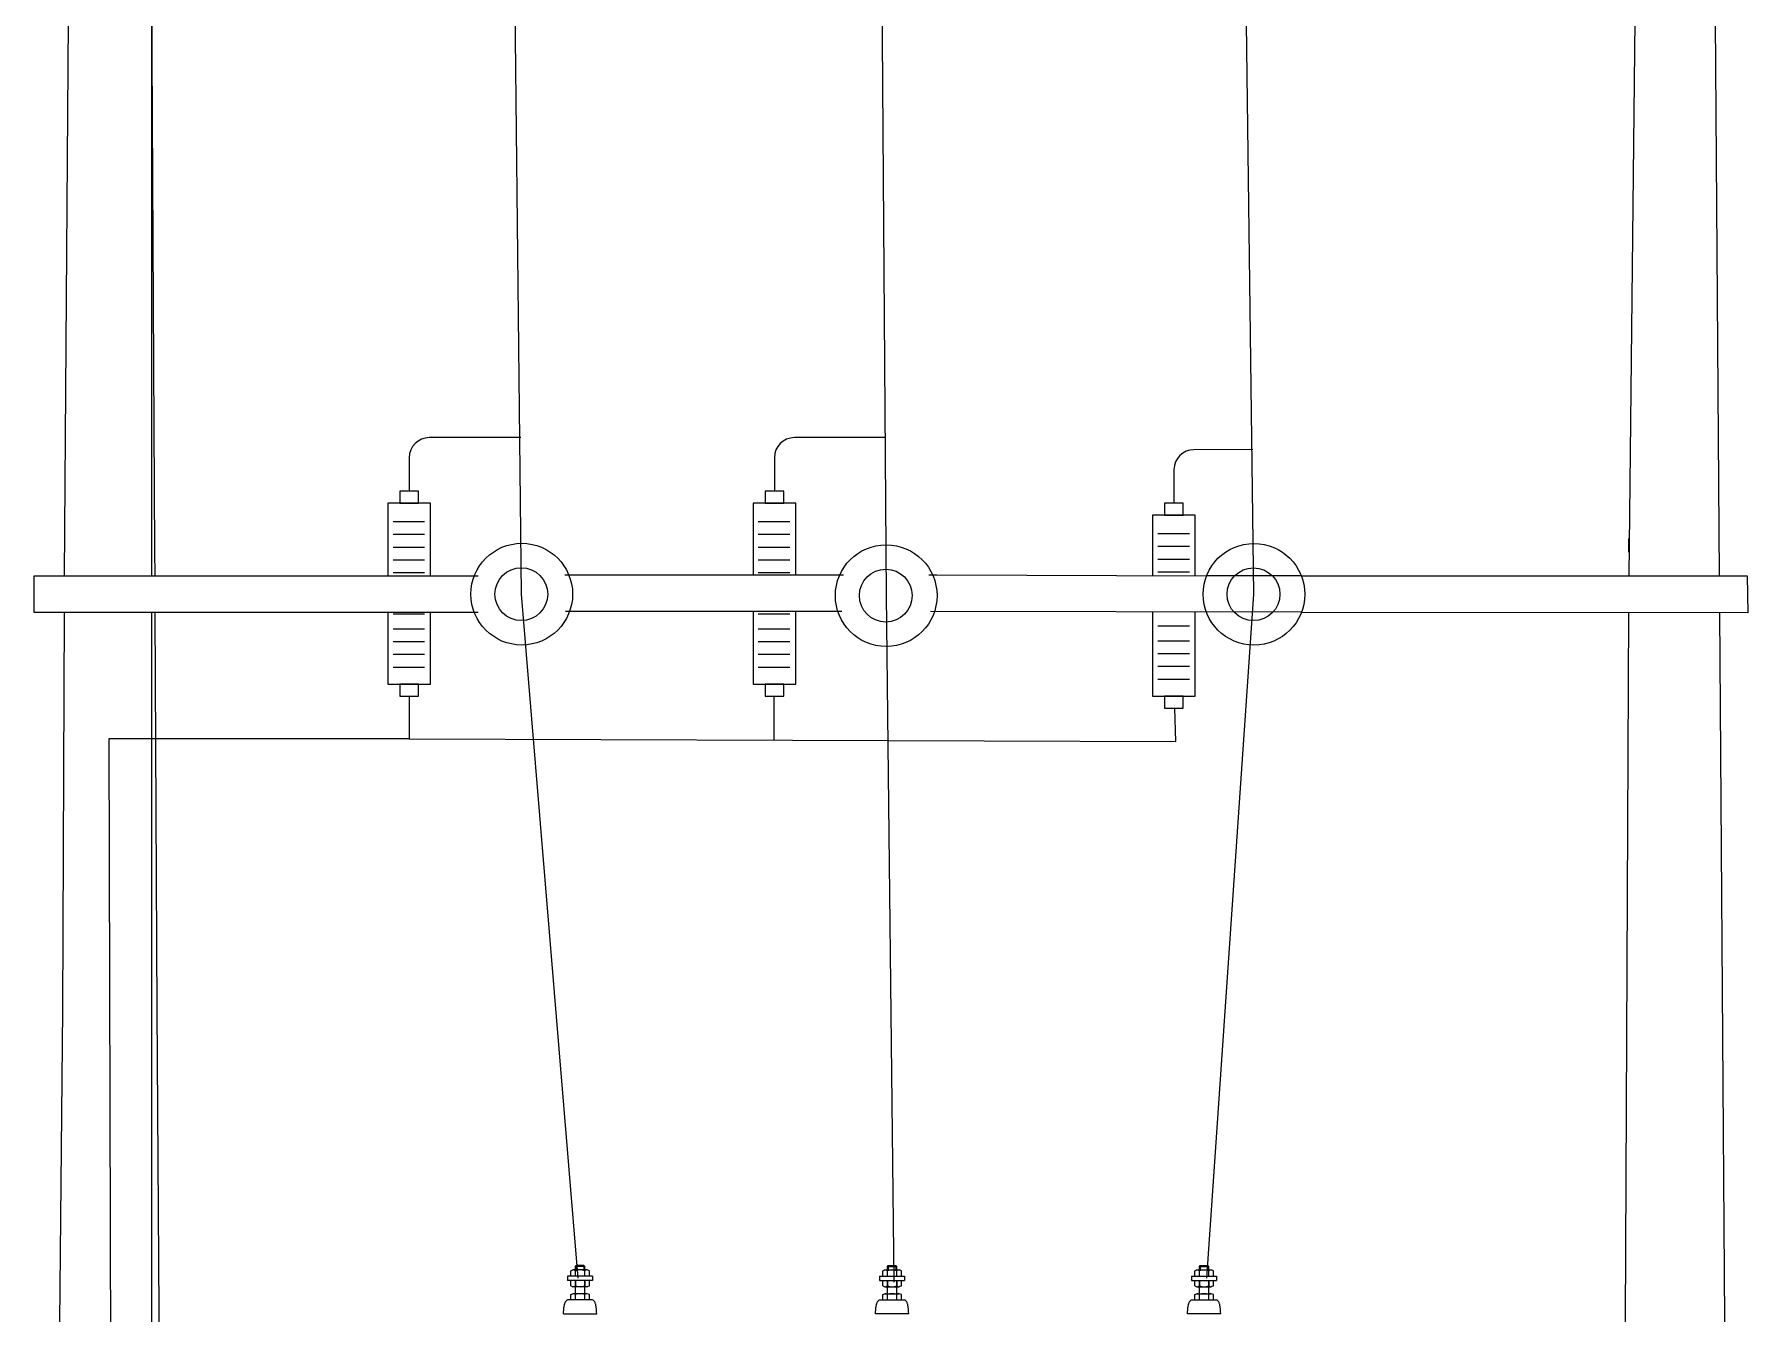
# Model space of a CAD drawing. Header units: inches. Extents: x -246336 to 136055, y -106871 to 69513.
# Drawn here: x -198423 to -195596, y -36822 to -34711 of the extents above; entities that cross this region are included whole.
import ezdxf

# ---------------------------------------------------------------- set-up
doc = ezdxf.new("R2010")
doc.units = ezdxf.units.IN
doc.header["$MEASUREMENT"] = 0
doc.layers.add('Layer1', color=7, linetype='Continuous')
doc.layers.add('XA-TT1', color=7, linetype='Continuous')

msp = doc.modelspace()

# ---------------------------------------------------------------- linework, layer by layer
at = {"color": 3}
for p, q in [((-197779.102, -35514.977), (-197831.068, -35514.977)), ((-197779.102, -35536.074), (-197831.068, -35536.074)), ((-197176.445, -35514.977), (-197228.411, -35514.977)), ((-197176.445, -35536.074), (-197228.411, -35536.074)), ((-196517.125, -35534.802), (-196569.091, -35534.802)), ((-197779.102, -35557.171), (-197831.068, -35557.171)), ((-197176.445, -35557.171), (-197228.411, -35557.171)), ((-196517.125, -35555.9), (-196569.091, -35555.9)), ((-197779.102, -35578.268), (-197831.068, -35578.268)), ((-197176.445, -35578.268), (-197228.411, -35578.268)), ((-196517.125, -35576.997), (-196569.091, -35576.997)), ((-196517.125, -35598.094), (-196569.091, -35598.094)), ((-197779.102, -35599.365), (-197831.068, -35599.365)), ((-197176.445, -35599.365), (-197228.411, -35599.365)), ((-197779.102, -35667.263), (-197831.068, -35667.263)), ((-197176.445, -35667.263), (-197228.411, -35667.263)), ((-197779.102, -35691.867), (-197831.068, -35691.867)), ((-197176.445, -35691.867), (-197228.411, -35691.867)), ((-196517.125, -35687.089), (-196569.091, -35687.089)), ((-197779.102, -35712.964), (-197831.068, -35712.964)), ((-197779.102, -35734.061), (-197831.068, -35734.061)), ((-197176.445, -35712.964), (-197228.411, -35712.964)), ((-197176.445, -35734.061), (-197228.411, -35734.061)), ((-196517.125, -35711.693), (-196569.091, -35711.693)), ((-196517.125, -35732.79), (-196569.091, -35732.79)), ((-197779.102, -35755.158), (-197831.068, -35755.158)), ((-197176.445, -35755.158), (-197228.411, -35755.158)), ((-196517.125, -35753.887), (-196569.091, -35753.887)), ((-196517.125, -35774.984), (-196569.091, -35774.984))]:
    msp.add_line(p, q, dxfattribs=at)
at = {"color": 2}
msp.add_line((-198299.977, -35872.994), (-198286.083, -41267.764), dxfattribs=at)
for p, q in [((-197537.977, -36750.822), (-197534.436, -36749.319)), ((-197537.977, -36759.466), (-197537.977, -36750.822)), ((-197510.623, -36749.319), (-197534.436, -36749.319)), ((-197530.255, -36743.716), (-197528.771, -36742.231)), ((-197514.804, -36743.716), (-197530.248, -36743.716)), ((-197530.248, -36749.319), (-197530.248, -36743.716)), ((-197530.248, -36759.466), (-197530.248, -36750.822)), ((-197530.248, -36759.466), (-197530.248, -36750.822)), ((-197516.289, -36742.231), (-197528.771, -36742.231)), ((-197528.771, -36742.231), (-197528.771, -36749.319)), ((-197514.804, -36743.716), (-197516.289, -36742.231)), ((-197516.289, -36742.231), (-197516.289, -36749.319)), ((-197514.804, -36749.319), (-197514.804, -36743.716)), ((-197514.804, -36759.466), (-197514.804, -36750.822)), ((-197514.804, -36759.466), (-197514.804, -36750.822)), ((-197507.082, -36750.822), (-197510.623, -36749.319)), ((-197507.082, -36759.466), (-197507.082, -36750.822)), ((-197023.128, -36750.822), (-197019.586, -36749.319)), ((-197023.128, -36759.466), (-197023.128, -36750.822)), ((-197019.586, -36749.319), (-196995.774, -36749.319)), ((-197015.406, -36743.716), (-197013.921, -36742.231)), ((-197015.406, -36749.319), (-197015.406, -36743.716)), ((-197015.406, -36743.716), (-196999.962, -36743.716)), ((-197015.406, -36759.466), (-197015.406, -36750.822)), ((-197015.406, -36759.466), (-197015.406, -36750.822)), ((-197013.921, -36742.231), (-197001.439, -36742.231)), ((-197013.921, -36742.231), (-197013.921, -36749.319)), ((-197001.439, -36742.231), (-197001.439, -36749.319)), ((-196999.955, -36743.716), (-197001.439, -36742.231)), ((-196999.962, -36749.319), (-196999.962, -36743.716)), ((-196999.962, -36759.466), (-196999.962, -36750.822)), ((-196999.962, -36759.466), (-196999.962, -36750.822)), ((-196992.233, -36750.822), (-196995.774, -36749.319)), ((-196992.233, -36759.466), (-196992.233, -36750.822)), ((-196508.278, -36750.822), (-196504.737, -36749.319)), ((-196508.278, -36759.466), (-196508.278, -36750.822)), ((-196504.737, -36749.319), (-196480.924, -36749.319)), ((-196500.556, -36743.716), (-196499.072, -36742.231)), ((-196500.556, -36743.716), (-196485.112, -36743.716)), ((-196500.556, -36749.319), (-196500.556, -36743.716)), ((-196500.556, -36759.466), (-196500.556, -36750.822)), ((-196500.556, -36759.466), (-196500.556, -36750.822)), ((-196499.072, -36742.231), (-196486.589, -36742.231)), ((-196499.072, -36742.231), (-196499.072, -36749.319)), ((-196486.589, -36742.231), (-196486.589, -36749.319)), ((-196485.105, -36743.716), (-196486.589, -36742.231)), ((-196485.112, -36749.319), (-196485.112, -36743.716)), ((-196485.112, -36759.466), (-196485.112, -36750.822)), ((-196485.112, -36759.466), (-196485.112, -36750.822)), ((-196477.383, -36750.822), (-196480.924, -36749.319)), ((-196477.383, -36759.466), (-196477.383, -36750.822)), ((-197543.067, -36759.466), (-197543.067, -36767.005)), ((-197501.992, -36759.466), (-197543.067, -36759.466)), ((-197501.992, -36767.005), (-197543.067, -36767.005)), ((-197537.977, -36775.648), (-197537.977, -36767.005)), ((-197537.977, -36775.648), (-197534.436, -36777.152)), ((-197510.623, -36777.152), (-197534.436, -36777.152)), ((-197530.248, -36767.005), (-197530.248, -36775.648)), ((-197530.248, -36775.648), (-197530.248, -36767.005)), ((-197530.248, -36788.526), (-197530.248, -36777.152)), ((-197514.804, -36767.005), (-197514.804, -36775.648)), ((-197514.804, -36775.648), (-197514.804, -36767.005)), ((-197514.804, -36788.526), (-197514.804, -36777.152)), ((-197507.082, -36775.648), (-197510.623, -36777.152)), ((-197507.082, -36775.648), (-197507.082, -36767.005)), ((-197501.992, -36759.466), (-197501.992, -36767.005)), ((-197028.218, -36759.466), (-197028.218, -36767.005)), ((-197028.218, -36759.466), (-196987.143, -36759.466)), ((-197028.218, -36767.005), (-196987.143, -36767.005)), ((-197023.128, -36775.648), (-197023.128, -36767.005)), ((-197023.128, -36775.648), (-197019.586, -36777.152)), ((-197019.586, -36777.152), (-196995.774, -36777.152)), ((-197015.406, -36775.648), (-197015.406, -36767.005)), ((-197015.406, -36767.005), (-197015.406, -36775.648)), ((-197015.406, -36788.526), (-197015.406, -36777.152)), ((-196999.962, -36775.648), (-196999.962, -36767.005)), ((-196999.962, -36767.005), (-196999.962, -36775.648)), ((-196999.962, -36788.526), (-196999.962, -36777.152)), ((-196992.233, -36775.648), (-196995.774, -36777.152)), ((-196992.233, -36775.648), (-196992.233, -36767.005)), ((-196987.143, -36759.466), (-196987.143, -36767.005)), ((-196513.368, -36759.466), (-196472.293, -36759.466)), ((-196513.368, -36759.466), (-196513.368, -36767.005)), ((-196513.368, -36767.005), (-196472.293, -36767.005)), ((-196508.278, -36775.648), (-196508.278, -36767.005)), ((-196508.278, -36775.648), (-196504.737, -36777.152)), ((-196504.737, -36777.152), (-196480.924, -36777.152)), ((-196500.556, -36775.648), (-196500.556, -36767.005)), ((-196500.556, -36767.005), (-196500.556, -36775.648)), ((-196500.556, -36788.526), (-196500.556, -36777.152)), ((-196485.112, -36775.648), (-196485.112, -36767.005)), ((-196485.112, -36767.005), (-196485.112, -36775.648)), ((-196485.112, -36788.526), (-196485.112, -36777.152)), ((-196477.383, -36775.648), (-196480.924, -36777.152)), ((-196477.383, -36775.648), (-196477.383, -36767.005)), ((-196472.293, -36759.466), (-196472.293, -36767.005)), ((-197501.992, -36798.673), (-197543.067, -36798.673)), ((-197537.977, -36790.03), (-197534.436, -36788.526)), ((-197537.977, -36798.673), (-197537.977, -36790.03)), ((-197510.623, -36788.526), (-197534.436, -36788.526)), ((-197530.248, -36798.673), (-197530.248, -36790.03)), ((-197514.804, -36798.673), (-197514.804, -36790.03)), ((-197507.082, -36790.03), (-197510.623, -36788.526)), ((-197507.082, -36798.673), (-197507.082, -36790.03)), ((-197028.218, -36798.673), (-196987.143, -36798.673)), ((-197023.128, -36790.03), (-197019.586, -36788.526)), ((-197023.128, -36798.673), (-197023.128, -36790.03)), ((-197019.586, -36788.526), (-196995.774, -36788.526)), ((-197015.406, -36798.673), (-197015.406, -36790.03)), ((-196999.962, -36798.673), (-196999.962, -36790.03)), ((-196992.233, -36790.03), (-196995.774, -36788.526)), ((-196992.233, -36798.673), (-196992.233, -36790.03)), ((-196513.368, -36798.673), (-196472.293, -36798.673)), ((-196508.278, -36790.03), (-196504.737, -36788.526)), ((-196508.278, -36798.673), (-196508.278, -36790.03)), ((-196504.737, -36788.526), (-196480.924, -36788.526)), ((-196500.556, -36798.673), (-196500.556, -36790.03)), ((-196485.112, -36798.673), (-196485.112, -36790.03)), ((-196477.383, -36790.03), (-196480.924, -36788.526)), ((-196477.383, -36798.673), (-196477.383, -36790.03)), ((-197550.099, -36821.575), (-197494.96, -36821.575)), ((-196980.111, -36821.575), (-197035.25, -36821.575)), ((-196465.261, -36821.575), (-196520.4, -36821.575))]:
    msp.add_line(p, q)
at = {"color": 2, "flags": 128}
for points in [[(-197620.59, -35375.703), (-197771.565, -35376.162, 0.41421356), (-197804.565, -35409.162), (-197804.565, -35464.668)], [(-197019.328, -35375.881), (-197168.907, -35376.162, 0.41421356), (-197201.907, -35409.162), (-197201.907, -35464.668)], [(-196412.558, -35395.898), (-196509.588, -35395.988, 0.41421356), (-196542.588, -35428.988), (-196542.588, -35484.494)]]:
    msp.add_lwpolyline(points, format="xyb", dxfattribs=at)
at = {"color": 7, "flags": 128}
for points in [[(-197769.425, -35604.338), (-197769.425, -35484.25), (-197839.775, -35484.25), (-197839.775, -35604.338)], [(-197166.767, -35602.742), (-197166.767, -35484.25), (-197237.118, -35484.25), (-197237.118, -35602.742)], [(-196507.448, -35603.946), (-196507.448, -35504.075), (-196577.798, -35504.075), (-196577.798, -35603.747)], [(-197839.775, -35664.398), (-197839.775, -35678.64)], [(-197839.775, -35673.092), (-197839.775, -35783.037), (-197769.425, -35783.037)], [(-197769.425, -35673.371), (-197769.425, -35664.398)], [(-197769.425, -35783.037), (-197769.425, -35673.092)], [(-197237.118, -35662.802), (-197237.118, -35678.64)], [(-197237.118, -35673.092), (-197237.118, -35783.037), (-197166.767, -35783.037)], [(-197166.767, -35673.371), (-197166.767, -35662.802)], [(-197166.767, -35783.037), (-197166.767, -35673.092)], [(-196577.798, -35663.554), (-196577.798, -35698.466)], [(-196507.448, -35693.197), (-196507.448, -35663.698)], [(-196577.798, -35692.917), (-196577.798, -35802.863), (-196507.448, -35802.863)], [(-196507.448, -35802.863), (-196507.448, -35692.917)]]:
    msp.add_lwpolyline(points, dxfattribs=at)
for points in [[(-197789.138, -35484.25), (-197789.138, -35464.668), (-197819.993, -35464.668), (-197819.993, -35484.25)], [(-197186.48, -35484.25), (-197186.48, -35464.668), (-197217.335, -35464.668), (-197217.335, -35484.25)], [(-196527.161, -35504.075), (-196527.161, -35484.494), (-196558.016, -35484.494), (-196558.016, -35504.075)], [(-197789.138, -35802.619), (-197789.138, -35783.037), (-197819.993, -35783.037), (-197819.993, -35802.619)], [(-197186.48, -35802.619), (-197186.48, -35783.037), (-197217.335, -35783.037), (-197217.335, -35802.619)], [(-196527.161, -35822.445), (-196527.161, -35802.863), (-196558.016, -35802.863), (-196558.016, -35822.445)]]:
    msp.add_lwpolyline(points, close=True, dxfattribs=at)
for points in [[(-197550.099, -36821.575), (-197549.855, -36818.448), (-197549.629, -36815.777), (-197549.412, -36813.504), (-197549.2, -36811.571), (-197548.984, -36809.921), (-197548.758, -36808.496), (-197548.517, -36807.238), (-197548.251, -36806.09), (-197547.954, -36805.004), (-197547.602, -36803.967), (-197547.175, -36802.978), (-197546.647, -36802.034), (-197545.995, -36801.134), (-197545.197, -36800.276), (-197544.229, -36799.456), (-197543.067, -36798.673)], [(-197494.96, -36821.575), (-197495.204, -36818.448), (-197495.431, -36815.777), (-197495.647, -36813.504), (-197495.86, -36811.571), (-197496.076, -36809.921), (-197496.301, -36808.496), (-197496.543, -36807.238), (-197496.808, -36806.09), (-197497.106, -36805.004), (-197497.457, -36803.967), (-197497.885, -36802.978), (-197498.413, -36802.034), (-197499.064, -36801.134), (-197499.862, -36800.276), (-197500.83, -36799.456), (-197501.992, -36798.673)], [(-197035.25, -36821.575), (-197035.006, -36818.448), (-197034.779, -36815.777), (-197034.563, -36813.504), (-197034.35, -36811.571), (-197034.134, -36809.921), (-197033.909, -36808.496), (-197033.667, -36807.238), (-197033.402, -36806.09), (-197033.104, -36805.004), (-197032.753, -36803.967), (-197032.325, -36802.978), (-197031.797, -36802.034), (-197031.146, -36801.134), (-197030.348, -36800.276), (-197029.379, -36799.456), (-197028.218, -36798.673)], [(-196980.111, -36821.575), (-196980.355, -36818.448), (-196980.581, -36815.777), (-196980.798, -36813.504), (-196981.01, -36811.571), (-196981.226, -36809.921), (-196981.452, -36808.496), (-196981.693, -36807.238), (-196981.959, -36806.09), (-196982.256, -36805.004), (-196982.607, -36803.967), (-196983.035, -36802.978), (-196983.563, -36802.034), (-196984.214, -36801.134), (-196985.013, -36800.276), (-196985.981, -36799.456), (-196987.143, -36798.673)], [(-196520.4, -36821.575), (-196520.156, -36818.448), (-196519.929, -36815.777), (-196519.713, -36813.504), (-196519.5, -36811.571), (-196519.285, -36809.921), (-196519.059, -36808.496), (-196518.817, -36807.238), (-196518.552, -36806.09), (-196518.254, -36805.004), (-196517.903, -36803.967), (-196517.476, -36802.978), (-196516.948, -36802.034), (-196516.296, -36801.134), (-196515.498, -36800.276), (-196514.53, -36799.456), (-196513.368, -36798.673)], [(-196465.261, -36821.575), (-196465.505, -36818.448), (-196465.732, -36815.777), (-196465.948, -36813.504), (-196466.161, -36811.571), (-196466.377, -36809.921), (-196466.602, -36808.496), (-196466.844, -36807.238), (-196467.109, -36806.09), (-196467.407, -36805.004), (-196467.758, -36803.967), (-196468.186, -36802.978), (-196468.714, -36802.034), (-196469.365, -36801.134), (-196470.163, -36800.276), (-196471.131, -36799.456), (-196472.293, -36798.673)]]:
    msp.add_lwpolyline(points)
for centre, radius, start, end in [((-197534.116, -36754.994), 5.684, 47.21522, 93.227031), ((-197522.526, -36769.901), 20.582, 67.964255, 112.035745), ((-197510.943, -36754.994), 5.684, 86.772969, 132.78478), ((-197019.267, -36754.994), 5.684, 47.21522, 93.227031), ((-197007.684, -36769.901), 20.582, 67.964255, 112.035745), ((-196996.094, -36754.994), 5.684, 86.772969, 132.78478), ((-196504.417, -36754.994), 5.684, 47.21522, 93.227031), ((-196492.834, -36769.901), 20.582, 67.964255, 112.035745), ((-196481.244, -36754.994), 5.684, 86.772969, 132.78478), ((-197534.116, -36771.476), 5.684, 266.772969, 312.78478), ((-197522.526, -36756.57), 20.582, 247.964255, 292.035745), ((-197510.943, -36771.476), 5.684, 227.21522, 273.227031), ((-197019.267, -36771.476), 5.684, 266.772969, 312.78478), ((-197007.684, -36756.57), 20.582, 247.964255, 292.035745), ((-196996.094, -36771.476), 5.684, 227.21522, 273.227031), ((-196504.417, -36771.476), 5.684, 266.772969, 312.78478), ((-196492.834, -36756.57), 20.582, 247.964255, 292.035745), ((-196481.244, -36771.476), 5.684, 227.21522, 273.227031), ((-197534.116, -36794.202), 5.684, 47.21522, 93.227031), ((-197522.526, -36809.108), 20.582, 67.964255, 112.035745), ((-197510.943, -36794.202), 5.684, 86.772969, 132.78478), ((-197019.267, -36794.202), 5.684, 47.21522, 93.227031), ((-197007.684, -36809.108), 20.582, 67.964255, 112.035745), ((-196996.094, -36794.202), 5.684, 86.772969, 132.78478), ((-196504.417, -36794.202), 5.684, 47.21522, 93.227031), ((-196492.834, -36809.108), 20.582, 67.964255, 112.035745), ((-196481.244, -36794.202), 5.684, 86.772969, 132.78478)]:
    msp.add_arc(centre, radius, start, end)
at = {"layer": 'Layer1'}
for p, q in [((-198229.709, -34229.373), (-198229.709, -35604.338)), ((-196332.3, -35604.338), (-196488.704, -35603.999)), ((-198229.709, -35664.398), (-198229.709, -37104.817)), ((-197804.565, -35802.619), (-197804.718, -35872.994)), ((-197202.395, -35875.046), (-197202.242, -35802.619)), ((-196539.59, -35877.304), (-196541.044, -35822.445))]:
    msp.add_line(p, q, dxfattribs=at)
at = {"layer": 'Layer1', "color": 2}
for q in [(-198299.977, -35872.994), (-196539.59, -35877.304)]:
    msp.add_line((-197804.707, -35872.994), q, dxfattribs=at)
at = {"layer": 'XA-TT1', "color": 7, "flags": 128}
for points in [[(-198373.168, -35604.338), (-198363.576, -34229.373)], [(-198231.76, -34233.575), (-198224.576, -35562.535)], [(-195776.905, -34229.373), (-195791.799, -35604.272)], [(-195642.203, -35604.254), (-195652.39, -34229.373)], [(-198224.576, -35562.535), (-198224.393, -35604.338)], [(-195791.78, -35565.181), (-195791.686, -35542.409)], [(-198423.24, -35604.338), (-197690.743, -35604.338)], [(-198423.24, -35664.398), (-198423.24, -35604.338), (-197836.795, -35604.338)], [(-197547.988, -35602.742), (-197087.661, -35602.742)], [(-196946.82, -35602.742), (-196933.917, -35602.742)], [(-196933.917, -35602.742), (-196488.704, -35603.999)], [(-196332.3, -35604.338), (-195596.738, -35604.248), (-195595.736, -35665.344), (-196332.186, -35664.398)], [(-197690.743, -35664.398), (-198423.24, -35664.398)], [(-198376.13, -36320.247), (-198373.472, -35664.398)], [(-198224.129, -35664.398), (-198221.25, -36320.247)], [(-197090.708, -35662.802), (-197546.546, -35662.802)], [(-196332.186, -35664.057), (-196944.478, -35662.802)], [(-195792.371, -35665.091), (-195799.076, -37065.073)], [(-195631.987, -37065.073), (-195641.767, -35665.284)], [(-198383.373, -37065.073), (-198376.13, -36320.247)], [(-198221.25, -36320.247), (-198216.284, -37065.073)]]:
    msp.add_lwpolyline(points, dxfattribs=at)
at = {"layer": 'XA-TT1', "color": 2, "flags": 128}
for points in [[(-197631.549, -34563.454), (-197619.513, -35634.368)], [(-197025.088, -34563.454), (-197017.415, -35636.829)], [(-196425.313, -34563.454), (-196411.323, -35634.514)], [(-197619.513, -35634.368), (-197526.453, -36763.133)], [(-197017.415, -35636.829), (-197004.77, -36769.569)], [(-196411.323, -35634.514), (-196488.907, -36763.133)]]:
    msp.add_lwpolyline(points, dxfattribs=at)
at = {"layer": 'XA-TT1'}
for centre, radius in [((-197618.758, -35634.371), 83.885), ((-197017.415, -35636.829), 83.885), ((-196410.568, -35634.517), 83.885), ((-197619.513, -35634.368), 43.552), ((-197018.17, -35636.826), 43.552), ((-196411.323, -35634.514), 43.552)]:
    msp.add_circle(centre, radius, dxfattribs=at)

doc.saveas('drawing.dxf')
